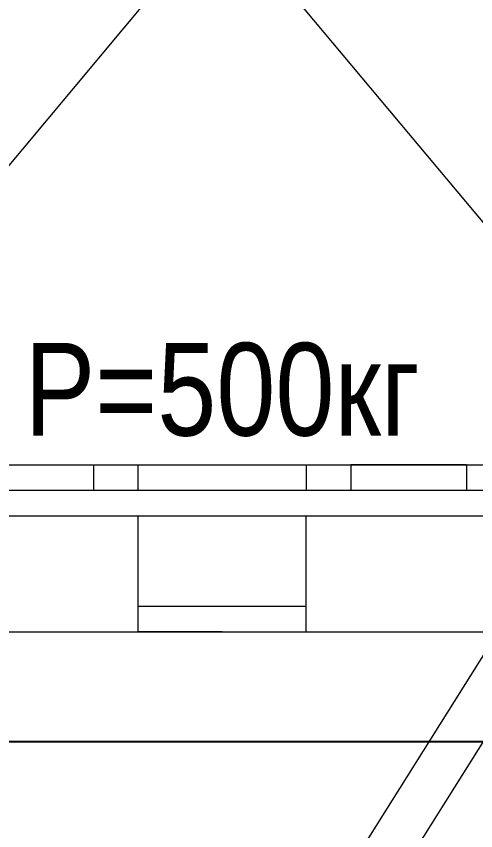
# Model space of a CAD drawing. Header units: millimetres. Extents: x 2140 to 223837, y 2113 to 170313.
# Drawn here: x 222154 to 222551, y 113532 to 114235 of the extents above; entities that cross this region are included whole.
import ezdxf

# ---------------------------------------------------------------- set-up
doc = ezdxf.new("R2010")
doc.units = ezdxf.units.MM
for name, color, linetype, lineweight in [('1.Балка', 5, 'Continuous', 0), ('16.СВЖ', 7, 'Continuous', 0), ('20.Груз', 7, 'Continuous', 0), ('25.Размера', 7, 'Continuous', 0), ('37.Паллеты', 32, 'Continuous', 0), ('44. Полоса СВЖ', 7, 'Continuous', 0), ('7.Поддон', 32, 'Continuous', 0)]:
    doc.layers.add(name, color=color, linetype=linetype, lineweight=lineweight)
doc.styles.add('Arial Narrow', font='ARIALN.TTF')
doc.styles.add('Курсив', font='isocpeui.ttf')
doc.dimstyles.new('80', dxfattribs={"dimtxt": 80, "dimasz": 80, "dimexe": 0.18, "dimexo": 0, "dimgap": 20, "dimtad": 1, "dimdec": 0, "dimzin": 0, "dimdsep": 46, "dimtxsty": 'Курсив', "dimcen": 0.09, "dimadec": 0, "dimazin": 0, "dimtfac": 1, "dimtdec": 0, "dimtofl": 0, "dimtmove": 0, "dimatfit": 3, "dimfxl": 0.18, "dimtolj": 1, "dimtzin": 0, "dimarcsym": 0})

# ---------------------------------------------------------------- blocks, each defined once
blk = doc.blocks.new('*U1726')
at = {"layer": '1.Балка', "color": 0}
blk.add_line((5, -40.65), (2705, -40.65), dxfattribs=at)
at = {"layer": '1.Балка', "color": 0, "linetype": 'Continuous', "lineweight": 25}
blk.add_line((2705, -135.65), (5, -135.65), dxfattribs=at)
blk = doc.blocks.new('*D1176')
at = {"layer": 'Defpoints', "color": 0, "linetype": 'ByBlock', "transparency": 16777216}
for p in [(2225, 500, 0), (2225, 0, 0), (2225, 0)]:
    blk.add_point(p, dxfattribs=at)
at = {"layer": '25.Размера', "color": 0, "linetype": 'ByBlock', "transparency": 16777216, "insert": (2225, 208.59), "char_height": 80, "attachment_point": 5, "style": 'Arial Narrow'}
blk.add_mtext('\\A1;Р=500кг', dxfattribs=at)
blk = doc.blocks.new('поддон')
at = {"layer": '7.Поддон', "color": 0, "linetype": 'ByBlock'}
for p, q in [((189, 144), (289, 144)), ((289, 144), (289, 122)), ((327.5, 122), (327.5, 144)), ((327.5, 144), (472.5, 144)), ((472.5, 144), (472.5, 122)), ((611, 144), (511, 144)), ((511, 144), (511, 122)), ((611, 144), (611, 122)), ((0, 122), (800, 122)), ((0, 100), (800, 100)), ((327.5, 0), (327.5, 100)), ((472.5, 0), (472.5, 100)), ((327.5, 22), (472.5, 22)), ((400, 0), (327.5, 0)), ((400, 0), (472.5, 0))]:
    blk.add_line(p, q, dxfattribs=at)
blk = doc.blocks.new('*U1499')
at = {"layer": '44. Полоса СВЖ', "color": 3, "linetype": 'ByBlock'}
blk.add_lwpolyline([(1296.03, 2099.82), (1294.43, 2097.28), (7.28, 49.17), (5.68, 46.63), (5.52, 46.37), (-22.79, 1.33), (-19.64, -12.46), (-2.71, -23.1), (11.08, -19.96), (39.39, 25.09), (39.55, 25.34), (41.14, 27.88), (1328.3, 2076), (1329.9, 2078.54), (1357.3, 2122.14), (1354.15, 2135.93), (1337.22, 2146.57), (1323.43, 2143.43)], close=True, dxfattribs=at)
blk = doc.blocks.new('*U1296')
at = {"color": 0, "lineweight": 0, "rotation": 179.9868598906417}
blk.add_blockref('*U1499', (2830, 4417), dxfattribs=at)
blk = doc.blocks.new('*U1164')
at = {"layer": '20.Груз', "color": 0, "linetype": 'ByBlock'}
for p, q in [((1825, 144), (2625, 1100)), ((1825, 1100), (2625, 144))]:
    blk.add_line(p, q, dxfattribs=at)
blk.add_lwpolyline([(1825, 144), (2625, 144), (2625, 1100), (1825, 1100)], close=True, dxfattribs=at)
at = {"layer": '7.Поддон', "color": 0, "linetype": 'ByBlock'}
blk.add_blockref('поддон', (1825, 0), dxfattribs=at)
at = {"layer": '25.Размера', "color": 0, "linetype": 'ByBlock'}
dim = blk.add_linear_dim(base=(2225, 0, 0), p1=(2225, 500), p2=(2225, 0), angle=90, text='Р=<>кг', dimstyle='80', override={"dimtih": 1, "dimtxsty": 'Arial Narrow', "dimse1": 1, "dimse2": 1, "dimsd1": 1, "dimsd2": 1, "dimtmove": 2}, dxfattribs=at)
dim.commit()
dim.dimension.update_dxf_attribs({"geometry": '*D1176', "text_midpoint": (2225, 208.59, 0), "dimtype": 160})

msp = doc.modelspace()

# ---------------------------------------------------------------- block references
at = {"layer": '1.Балка', "color": 1}
msp.add_blockref('*U1726', (220101.74, 113744.46), dxfattribs=at)
at = {"layer": '16.СВЖ', "color": 0}
msp.add_blockref('*U1296', (220041.74, 109729.46), dxfattribs=at)
at = {"layer": '37.Паллеты', "color": 1, "lineweight": 0}
msp.add_blockref('*U1164', (220106.74, 113703.81), dxfattribs=at)

doc.saveas('drawing.dxf')
